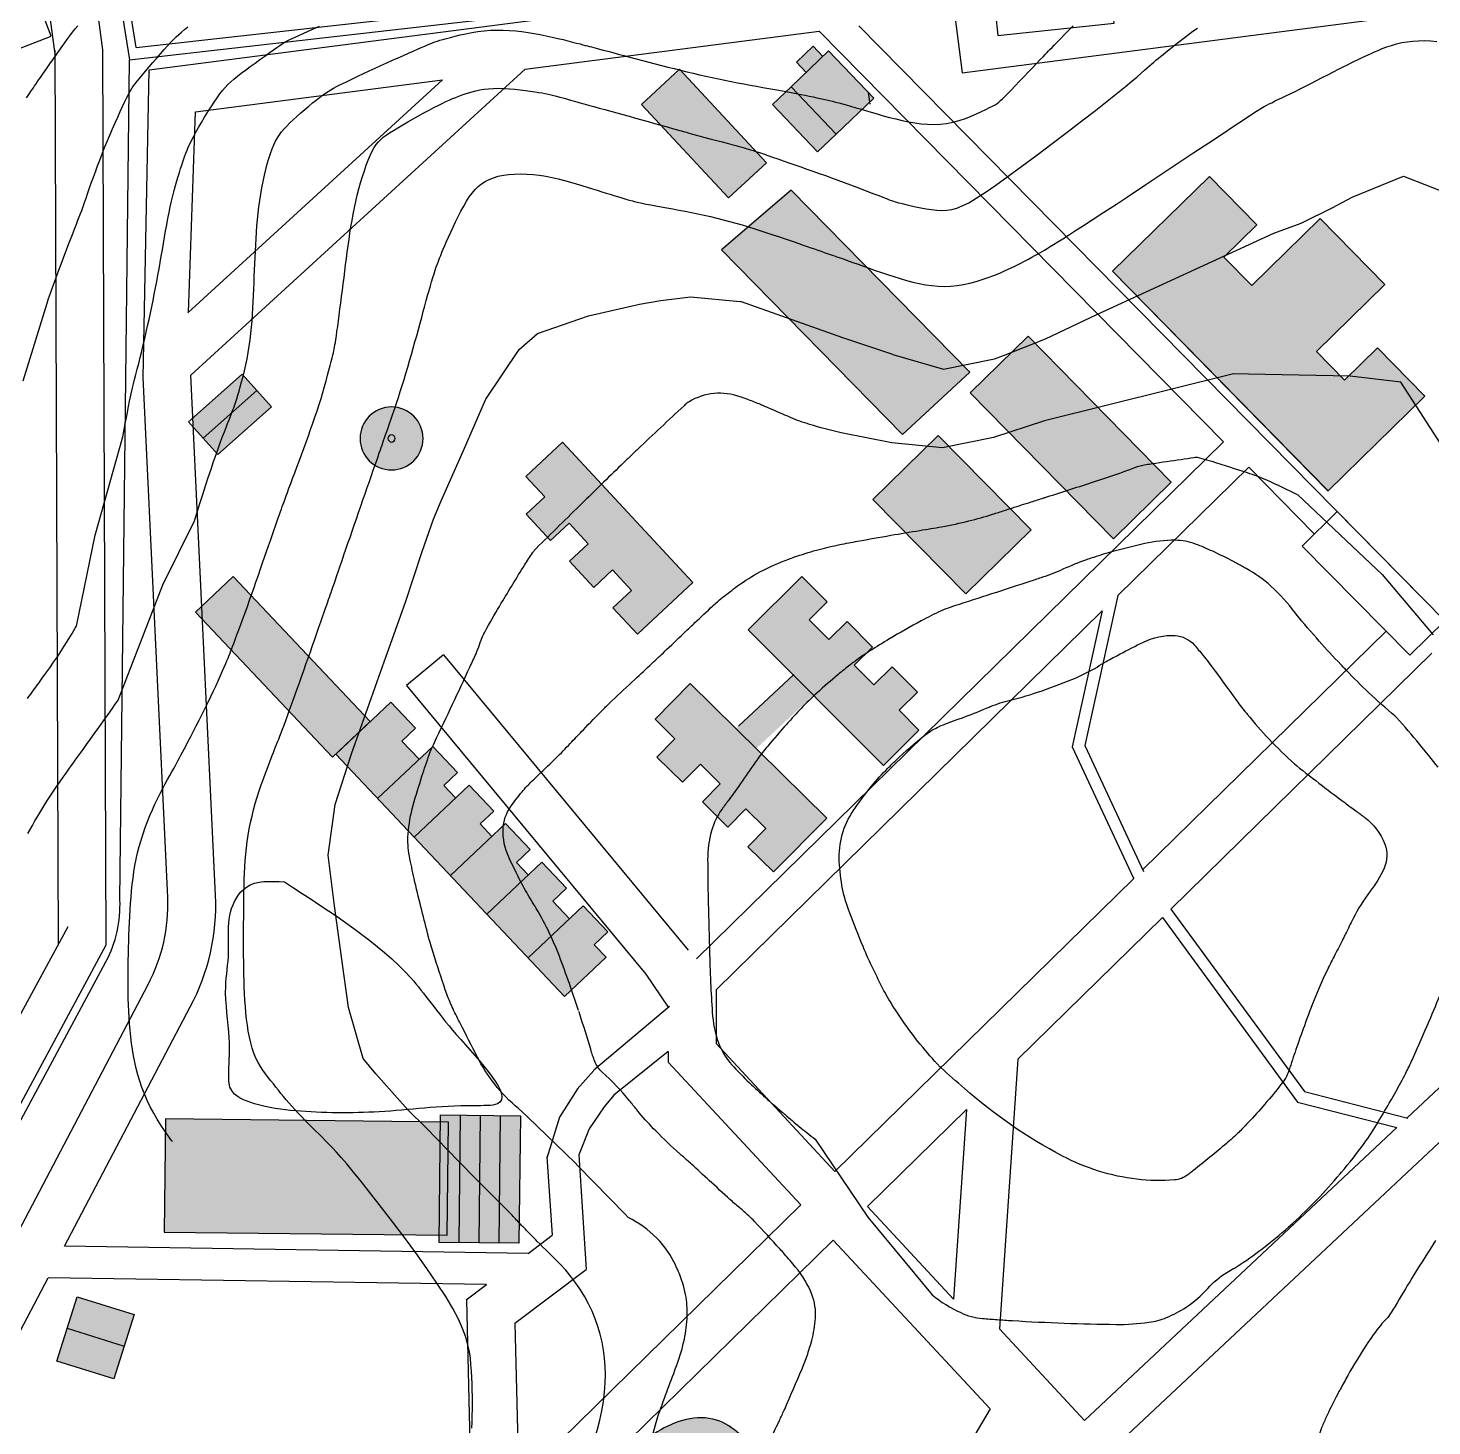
# Model space of a CAD drawing. Header units: millimetres. Extents: x 2899851 to 5794060, y -1331222 to -659598.
# Drawn here: x 3291428 to 3467417, y -1004469 to -829151 of the extents above; entities that cross this region are included whole.
import ezdxf

# ---------------------------------------------------------------- set-up
doc = ezdxf.new("R2010")
doc.units = ezdxf.units.MM
for name, color, linetype, lineweight in [('b_COLUMN', 7, 'Continuous', 25), ('b_elev_near', 42, 'Continuous', 25), ('b_road_path', 252, 'Continuous', 15), ('i_hatch space', 53, 'Continuous', 9)]:
    doc.layers.add(name, color=color, linetype=linetype, lineweight=lineweight)
doc.layers.add('PDF_contours', color=7, linetype='Continuous')
doc.layers.add('ref', color=10, linetype='Continuous')

msp = doc.modelspace()

# ---------------------------------------------------------------- hatches: boundary and pattern name
at = {"layer": 'i_hatch space', "extrusion": (0, 0, -1)}
h = msp.add_hatch(color=252, dxfattribs=at)
h.dxf.hatch_style = 1
h.paths.add_polyline_path([(-3387084, -836506), (-3391789, -832021), (-3397447, -837956), (-3392742, -842441), (-3387084, -836506)])
h = msp.add_hatch(color=252, dxfattribs=at)
h.dxf.hatch_style = 1
h.paths.add_polyline_path([(-3388964, -834714), (-3391078, -832699), (-3389854, -831415), (-3387740, -833430), (-3388964, -834714)])
h = msp.add_hatch(color=252, dxfattribs=at)
h.dxf.hatch_style = 1
h.paths.add_polyline_path([(-3368345, -838731), (-3373109, -834309), (-3383995, -846034), (-3379232, -850457)])
h = msp.add_hatch(color=252, dxfattribs=at)
h.dxf.hatch_style = 1
h.paths.add_polyline_path([(-3384732, -838748), (-3387084, -836506), (-3392742, -842441), (-3390390, -844684)])
h = msp.add_hatch(color=252, dxfattribs=at)
h.dxf.hatch_style = 1
h.paths.add_polyline_path([(-3454402, -887211), (-3427380, -859654), (-3439518, -847752), (-3445469, -853821), (-3441328, -857881), (-3444828, -861451), (-3453397, -853050), (-3461515, -861329), (-3452947, -869731), (-3456447, -873301), (-3460589, -869240), (-3466540, -875309)])
h = msp.add_hatch(color=252, dxfattribs=at)
h.dxf.hatch_style = 1
h.paths.add_polyline_path([(-3378347, -856973), (-3387092, -849466), (-3409497, -872314), (-3401052, -880128)])
h = msp.add_hatch(color=252, dxfattribs=at)
h.dxf.hatch_style = 1
h.paths.add_polyline_path([(-3409550, -874887), (-3416792, -867786), (-3434739, -886089), (-3427498, -893190)])
at = {"layer": 'i_hatch space'}
h = msp.add_hatch(color=252, dxfattribs=at)
h.dxf.hatch_style = 1
h.paths.add_polyline_path([(3313389, -880599), (3312150, -879212), (3312096, -878066), (3318267, -872551), (3320100, -874601)])
at = {"layer": 'i_hatch space', "extrusion": (0, 0, -1)}
h = msp.add_hatch(color=252, dxfattribs=at)
h.dxf.hatch_style = 1
h.paths.add_polyline_path([(-3315222, -882649), (-3313389, -880599), (-3320100, -874601), (-3321932, -876651)])
h = msp.add_hatch(color=252, dxfattribs=at)
h.dxf.hatch_style = 1
h.paths.add_polyline_path([(-3315222, -882649), (-3313389, -880599), (-3320100, -874601), (-3321932, -876651)])
h = msp.add_hatch(color=252, dxfattribs=at)
h.dxf.hatch_style = 1
h.paths.add_polyline_path([(-3340947, -880621, 1), (-3333047, -880621, 1)])
h = msp.add_hatch(color=252, dxfattribs=at)
h.dxf.hatch_style = 1
h.paths.add_polyline_path([(-3353852, -890135), (-3356197, -887958), (-3353816, -885393), (-3358433, -881107), (-3374774, -898708), (-3367812, -905172), (-3364750, -901874), (-3367095, -899697), (-3364702, -897119), (-3362357, -899296), (-3359295, -895998), (-3361640, -893821), (-3359259, -891256), (-3356914, -893433)])
h = msp.add_hatch(color=252, dxfattribs=at)
h.dxf.hatch_style = 1
h.paths.add_polyline_path([(-3397340, -888262), (-3405528, -880232), (-3417165, -892100), (-3408977, -900129)])
h = msp.add_hatch(color=252, dxfattribs=at)
h.dxf.hatch_style = 1
h.paths.add_polyline_path([(-3312429, -902410), (-3317155, -897947), (-3334318, -916125), (-3329592, -920587)])
h = msp.add_hatch(color=252, dxfattribs=at)
h.dxf.hatch_style = 1
h.paths.add_polyline_path([(-3381703, -904618), (-3388436, -897916), (-3391611, -901106), (-3389343, -903363), (-3391824, -905856), (-3394092, -903599), (-3397267, -906788), (-3394999, -909046), (-3397468, -911527), (-3399736, -909269), (-3402910, -912459), (-3400642, -914716), (-3403111, -917197), (-3398646, -921641)])
h = msp.add_hatch(color=252, dxfattribs=at)
h.dxf.hatch_style = 1
h.paths.add_polyline_path([(-3374450, -911360), (-3391543, -928233), (-3384869, -934993), (-3381667, -931832), (-3383915, -929555), (-3381411, -927083), (-3379163, -929361), (-3375961, -926199), (-3378209, -923922), (-3375718, -921463), (-3373470, -923741), (-3370267, -920579), (-3372515, -918302), (-3370025, -915843)])
h = msp.add_hatch(color=252, dxfattribs=at)
h.dxf.hatch_style = 1
h.paths.add_polyline_path([(-3380175, -917011), (-3382712, -919515), (-3389867, -912855), (-3387440, -910241), (-3380478, -916704)])
h = msp.add_hatch(color=252, dxfattribs=at)
h.dxf.hatch_style = 1
h.paths.add_polyline_path([(-3329992, -920210), (-3335244, -925772), (-3340443, -920864), (-3338280, -918573), (-3339989, -916960), (-3336899, -913688), (-3334318, -916125)])
h = msp.add_hatch(color=252, dxfattribs=at)
h.dxf.hatch_style = 1
h.paths.add_polyline_path([(-3335244, -925772), (-3339809, -930608), (-3345008, -925699), (-3343532, -924136), (-3345241, -922522), (-3342151, -919250), (-3335244, -925772)])
h = msp.add_hatch(color=252, dxfattribs=at)
h.dxf.hatch_style = 1
h.paths.add_polyline_path([(-3339809, -930608), (-3344374, -935443), (-3349573, -930534), (-3348097, -928971), (-3349806, -927358), (-3346717, -924086), (-3339809, -930608)])
h = msp.add_hatch(color=252, dxfattribs=at)
h.dxf.hatch_style = 1
h.paths.add_polyline_path([(-3344374, -935443), (-3351282, -928921), (-3354371, -932193), (-3352663, -933806), (-3354139, -935370), (-3348940, -940278), (-3344374, -935443)])
h = msp.add_hatch(color=252, dxfattribs=at)
h.dxf.hatch_style = 1
h.paths.add_polyline_path([(-3348940, -940278), (-3355847, -933756), (-3358937, -937028), (-3357228, -938642), (-3359322, -940859), (-3354123, -945768), (-3348940, -940278)])
h = msp.add_hatch(color=252, dxfattribs=at)
h.dxf.hatch_style = 1
h.paths.add_polyline_path([(-3358688, -950603), (-3354123, -945768), (-3361031, -939246), (-3364120, -942518), (-3362411, -944131), (-3363887, -945695)])
at = {"layer": 'i_hatch space'}
h = msp.add_hatch(color=252, dxfattribs=at)
h.dxf.hatch_style = 1
h.paths.add_polyline_path([(3308643, -965959), (3343141, -966348), (3342981, -980547), (3308483, -980158)])
h = msp.add_hatch(color=252, dxfattribs=at)
h.dxf.hatch_style = 1
h.paths.add_polyline_path([(3344141, -966360), (3343141, -966348), (3343151, -965448), (3345651, -965477), (3345470, -981475), (3342971, -981447), (3342981, -980547), (3343981, -980559)])
h.paths.add_polyline_path([(3343141, -966348), (3344141, -966360), (3343981, -980559), (3342981, -980547)], flags=17)
h.paths.add_polyline_path([(3345651, -965477), (3348151, -965505), (3347970, -981504), (3345470, -981475)])
h.paths.add_polyline_path([(3348151, -965505), (3350651, -965533), (3350470, -981532), (3347970, -981504)])
h.paths.add_polyline_path([(3350651, -965533), (3353151, -965561), (3352970, -981560), (3350470, -981532)])
h = msp.add_hatch(color=252, dxfattribs=at)
h.dxf.hatch_style = 1
h.paths.add_polyline_path([(3297564, -988260), (3296338, -992200), (3303475, -994447), (3304709, -990483)])
h.paths.add_polyline_path([(3302197, -998554), (3303475, -994447), (3296338, -992200), (3295053, -996331)])
at = {"layer": 'i_hatch space', "extrusion": (0, 0, -1)}
h = msp.add_hatch(color=132, dxfattribs=at)
h.dxf.hatch_style = 1
edge = h.paths.add_edge_path()
edge.add_spline(control_points=[(-3362364, -1025800), (-3362102, -1022449), (-3361570, -1014535), (-3368017, -1005347), (-3377457, -1002200), (-3384525, -1008822), (-3377982, -1016541), (-3372364, -1022050), (-3370749, -1028065), (-3367182, -1033083), (-3362649, -1029205), (-3362425, -1026578), (-3362364, -1025800)], knot_values=[0, 0, 0, 0, 10084.3442564, 23067.6906954, 30646.2802139, 36961.9606403, 45662.1792144, 55039.358396, 61216.7110596, 64781.379716, 70548.249912, 72889.5198769, 72889.5198769, 72889.5198769, 72889.5198769], degree=3, periodic=0)

# ---------------------------------------------------------------- linework, layer by layer
at = {"layer": 'b_COLUMN', "color": 5, "lineweight": 30}
msp.add_line((3304196, -833147), (3293418, -765210), dxfattribs=at)
at = {"layer": 'b_COLUMN', "color": 2, "lineweight": 30, "true_color": 0xf1eb1f}
msp.add_line((3304961, -831589), (3294570, -766091), dxfattribs=at)
at = {"layer": 'b_COLUMN', "color": 5, "lineweight": 30, "extrusion": (0, 0, -1)}
msp.add_lwpolyline([(-3194767, -1144420), (-3301186, -946244, -0.1352526), (-3302938, -938470), (-3304124, -833155), (-3406802, -821377), (-3408539, -834765), (-3549096, -816526), (-3568312, -943959), (-3707479, -928134), (-3700907, -1056330), (-3467321, -1072490), (-3334100, -1190678), (-3196365, -1201619)], format="xyb", dxfattribs=at)
at = {"layer": 'b_COLUMN', "color": 251, "lineweight": 30, "true_color": 0x636466, "extrusion": (0, 0, -1)}
for points in [[(-3305848, -872970), (-3306608, -834379), (-3406802, -821377)], [(-3353724, -834315), (-3390603, -829529)], [(-3311532, -864833), (-3312424, -839674), (-3343377, -835658)], [(-3396756, -837215), (-3396946, -838675)], [(-3228773, -1110036), (-3293929, -985892)]]:
    msp.add_lwpolyline(points, dxfattribs=at)
for points in [[(-3296012, -981924), (-3311764, -951911, -0.1354014), (-3314925, -937903), (-3311842, -872687)], [(-3223460, -1107248), (-3306463, -949101, -0.1356661), (-3308931, -938187), (-3305848, -872970)]]:
    msp.add_lwpolyline(points, format="xyb", dxfattribs=at)
at = {"layer": 'b_elev_near', "color": 7, "extrusion": (0, 0, -1)}
for p, q in [((3320100, -874601), (3313389, -880599)), ((3312429, -902410), (3317155, -897947)), ((3380478, -916704), (3387440, -910241)), ((3334318, -916125), (3329592, -920587))]:
    msp.add_line(p, q, dxfattribs=at)
at = {"layer": 'b_elev_near', "color": 7}
for p, q in [((3345470, -981475), (3345651, -965477)), ((3347970, -981504), (3348151, -965505)), ((3350470, -981532), (3350651, -965533))]:
    msp.add_line(p, q, dxfattribs=at)
at = {"layer": 'b_elev_near', "color": 7, "extrusion": (0, 0, -1)}
for points in [[(-3387084, -836506), (-3391789, -832021), (-3397447, -837956), (-3392742, -842441)], [(-3368345, -838731), (-3373109, -834309), (-3383995, -846034), (-3379232, -850457)], [(-3384732, -838748), (-3387084, -836506), (-3392742, -842441), (-3390390, -844684)], [(-3401052, -880128), (-3409497, -872314), (-3387092, -849466), (-3378347, -856973)], [(-3409550, -874887), (-3427498, -893190), (-3434739, -886089), (-3416792, -867786)], [(-3311557, -878548), (-3318267, -872551), (-3321932, -876651), (-3315222, -882649)], [(-3405528, -880232), (-3417165, -892100), (-3408977, -900129), (-3397340, -888262)]]:
    msp.add_lwpolyline(points, close=True, dxfattribs=at)
for points in [[(-3391078, -832699), (-3389854, -831415), (-3387740, -833430), (-3388964, -834714)], [(-3454405, -887215), (-3427380, -859654), (-3439518, -847752), (-3445469, -853821), (-3441328, -857881), (-3444828, -861451), (-3453397, -853050), (-3461515, -861329), (-3452947, -869731), (-3456447, -873301), (-3460589, -869240), (-3466540, -875309), (-3454402, -887211), (-3427376, -859651)], [(-3359259, -891256), (-3356914, -893433), (-3353852, -890135), (-3356197, -887958), (-3353816, -885393), (-3358433, -881107), (-3374774, -898708), (-3367812, -905172), (-3364750, -901874), (-3367095, -899697), (-3364702, -897119), (-3362357, -899296), (-3359295, -895998), (-3361640, -893821), (-3359259, -891256)], [(-3334318, -916125), (-3317155, -897947)], [(-3397468, -911527), (-3399736, -909269), (-3402910, -912459), (-3400642, -914716), (-3403111, -917197), (-3398646, -921641), (-3381703, -904618), (-3388436, -897916), (-3391611, -901106), (-3389343, -903363), (-3391824, -905856), (-3394092, -903599), (-3397267, -906788), (-3394999, -909046), (-3397468, -911527)], [(-3329592, -920587), (-3312429, -902410)], [(-3375718, -921463), (-3373470, -923741), (-3370267, -920579), (-3372515, -918302), (-3370025, -915843), (-3374450, -911360), (-3391543, -928233), (-3384869, -934993), (-3381667, -931832), (-3383915, -929555), (-3381411, -927083), (-3379163, -929361), (-3375961, -926199), (-3378209, -923922), (-3375718, -921463)], [(-3329992, -920210), (-3336899, -913688), (-3339989, -916960), (-3338280, -918573), (-3340443, -920864)], [(-3354123, -945768), (-3361031, -939246), (-3364120, -942518), (-3362411, -944131), (-3363887, -945695), (-3358688, -950603), (-3329992, -920210)], [(-3335244, -925772), (-3342151, -919250), (-3345241, -922522), (-3343532, -924136), (-3345008, -925699)], [(-3339809, -930608), (-3346717, -924086), (-3349806, -927358), (-3348097, -928971), (-3349573, -930534)], [(-3344374, -935443), (-3351282, -928921), (-3354371, -932193), (-3352663, -933806), (-3354139, -935370)], [(-3348940, -940278), (-3355847, -933756), (-3358937, -937028), (-3357228, -938642), (-3359322, -940859)]]:
    msp.add_lwpolyline(points, dxfattribs=at)
at = {"layer": 'b_elev_near', "color": 7}
for points in [[(3308643, -965959), (3308483, -980158), (3343981, -980559), (3344141, -966360)], [(3352970, -981560), (3342971, -981447), (3343151, -965448), (3353151, -965561)]]:
    msp.add_lwpolyline(points, close=True, dxfattribs=at)
at = {"layer": 'b_elev_near', "color": 7, "extrusion": (0, 0, -1)}
for radius in [3950, 450]:
    msp.add_circle((-3336997, -880621), radius, dxfattribs=at)
at = {"layer": 'b_elev_near', "color": 7, "start_tangent": (-0.0781675, 0.9969402), "end_tangent": (-0.0781675, 0.9969402)}
msp.add_spline([(3362364, -1025800), (3362666, -1015720), (3370308, -1005224), (3377742, -1003748), (3382236, -1008185), (3378317, -1015953), (3372454, -1023272), (3369958, -1028922), (3367473, -1031478), (3362798, -1028100), (3362364, -1025800)], degree=3, dxfattribs=at)
at = {"layer": 'b_road_path', "color": 7, "extrusion": (0, 0, -1)}
for points in [[(-3517326, -916089), (-3464300, -965840)], [(-3521393, -919130), (-3427272, -1007436)], [(-3463004, -967056), (-3423869, -1003772)]]:
    msp.add_lwpolyline(points, dxfattribs=at)
at = {"layer": 'PDF_contours', "color": 9, "lineweight": 25, "true_color": 0xd09cc7}
msp.add_lwpolyline([(3291230, -837896), (3291436, -837588), (3291600, -837344), (3291733, -837147), (3291850, -836975), (3291964, -836809), (3292088, -836628), (3292238, -836411), (3292427, -836138), (3292669, -835789), (3292973, -835349), (3293331, -834831), (3293731, -834253), (3294160, -833636), (3294605, -832999), (3295055, -832359), (3295496, -831737), (3295916, -831152), (3296305, -830618), (3296667, -830130), (3297008, -829681), (3297333, -829262), (3297649, -828863)], dxfattribs=at)
at = {"layer": 'PDF_contours', "color": 169, "lineweight": 25, "true_color": 0x21336e}
msp.add_lwpolyline([(3291338, -913256), (3291531, -912996), (3291758, -912688), (3292035, -912310), (3292374, -911847), (3292767, -911306), (3293202, -910705), (3293665, -910058), (3294145, -909381), (3294627, -908690), (3295100, -907999), (3295550, -907325), (3295966, -906683), (3296342, -906086), (3296673, -905546), (3296955, -905076), (3297182, -904688), (3297351, -904396), (3297455, -904211), (3297491, -904147), (3299834, -892759), (3303322, -880435), (3303619, -878807), (3303849, -877558), (3304023, -876621), (3304156, -875928), (3304259, -875413), (3304348, -875007), (3304434, -874643), (3304531, -874254), (3304649, -873786), (3304787, -873237), (3304943, -872619), (3305113, -871943), (3305293, -871220), (3305479, -870463), (3305670, -869683), (3305861, -868891), (3306049, -868097), (3306234, -867304), (3306415, -866510), (3306592, -865716), (3306764, -864922), (3306933, -864128), (3307096, -863334), (3307255, -862539), (3307409, -861745), (3307558, -860951), (3307703, -860157), (3307845, -859362), (3307985, -858568), (3308124, -857773), (3308261, -856979), (3308399, -856185), (3308537, -855391), (3308676, -854601), (3308818, -853819), (3308961, -853050), (3309107, -852297), (3309257, -851564), (3309411, -850855), (3309569, -850174), (3309731, -849525), (3309897, -848909), (3310064, -848326), (3310229, -847776), (3310391, -847260), (3310547, -846777), (3310696, -846329), (3310835, -845915), (3310964, -845534), (3311088, -845175), (3311216, -844825), (3311355, -844473), (3311511, -844104), (3311693, -843707), (3311909, -843268), (3312165, -842776), (3312466, -842222), (3312806, -841618), (3313175, -840981), (3313564, -840328), (3313964, -839676), (3314365, -839041), (3314758, -838442), (3315133, -837893), (3315484, -837408), (3315820, -836978), (3316151, -836590), (3316490, -836231), (3316847, -835888), (3317234, -835547), (3317662, -835196), (3318143, -834820), (3318683, -834412), (3319268, -833980), (3319877, -833536), (3320493, -833093), (3321095, -832664), (3321663, -832262), (3322179, -831900), (3322624, -831589), (3322983, -831339), (3323275, -831141), (3323522, -830980), (3323748, -830844), (3323976, -830719), (3324230, -830591), (3324532, -830448), (3324907, -830275), (3325371, -830063), (3325919, -829814), (3326538, -829533), (3327218, -829228), (3327945, -828904)], dxfattribs=at)
at = {"layer": 'PDF_contours', "lineweight": 25}
for points in [[(3312275, -890957), (3312613, -889870), (3312962, -888768), (3313316, -887665), (3313670, -886575), (3314021, -885512), (3314364, -884491), (3314693, -883523), (3315005, -882625), (3315295, -881805), (3315564, -881062), (3315812, -880389), (3316041, -879780), (3316252, -879229), (3316446, -878730), (3316624, -878276), (3316787, -877862), (3316937, -877481), (3317076, -877121), (3317208, -876769), (3317336, -876413), (3317464, -876040), (3317595, -875639), (3317731, -875196), (3317878, -874699), (3318036, -874139), (3318203, -873522), (3318375, -872854), (3318547, -872144), (3318715, -871402), (3318876, -870634), (3319025, -869849), (3319158, -869056), (3319271, -868262), (3319367, -867467), (3319447, -866671), (3319514, -865876), (3319569, -865081), (3319615, -864285), (3319655, -863489), (3319690, -862694), (3319722, -861898), (3319753, -861102), (3319784, -860307), (3319815, -859511), (3319847, -858715), (3319881, -857919), (3319918, -857124), (3319960, -856328), (3320007, -855533), (3320059, -854737), (3320120, -853942), (3320190, -853146), (3320271, -852351), (3320365, -851556), (3320472, -850761), (3320594, -849967), (3320732, -849174), (3320886, -848389), (3321053, -847620), (3321231, -846875), (3321419, -846163), (3321615, -845490), (3321817, -844865), (3322024, -844296), (3322236, -843788), (3322455, -843331), (3322688, -842917), (3322940, -842531), (3323217, -842164), (3323524, -841803), (3323866, -841438), (3324249, -841057), (3324675, -840652), (3325137, -840229), (3325621, -839797), (3326116, -839367), (3326611, -838946), (3327094, -838547), (3327553, -838176), (3327977, -837845), (3328358, -837559), (3328707, -837311), (3329038, -837092), (3329368, -836890), (3329712, -836696), (3330083, -836499), (3330498, -836290), (3330971, -836057), (3331513, -835794), (3332117, -835503), (3332771, -835191), (3333465, -834862), (3334186, -834523), (3334923, -834179), (3335664, -833836), (3336399, -833500), (3337116, -833176), (3337809, -832867), (3338472, -832573), (3339100, -832298), (3339687, -832043), (3340228, -831810), (3340717, -831601), (3341148, -831418), (3341519, -831260), (3341846, -831125), (3342145, -831006), (3342436, -830898), (3342735, -830794), (3343062, -830689), (3343434, -830578), (3343870, -830455), (3344382, -830316), (3344965, -830166), (3345609, -830012), (3346304, -829861), (3347040, -829721), (3347806, -829598), (3348591, -829500), (3349387, -829433), (3350183, -829402), (3350978, -829407), (3351770, -829443), (3352558, -829508), (3353341, -829596), (3354117, -829706), (3354885, -829833), (3355644, -829974), (3356393, -830125), (3357122, -830282), (3357824, -830443), (3358489, -830601), (3359111, -830755), (3359678, -830899), (3360184, -831030), (3360619, -831145), (3360980, -831240), (3361282, -831320), (3361548, -831390), (3361797, -831456), (3362051, -831523), (3362332, -831597), (3362659, -831684), (3363055, -831788), (3363534, -831915), (3364092, -832063), (3364717, -832228), (3365397, -832407), (3366122, -832599), (3366880, -832799), (3367661, -833005), (3368453, -833213), (3369247, -833422), (3370041, -833630), (3370834, -833837), (3371628, -834041), (3372422, -834242), (3373216, -834440), (3374010, -834634), (3374804, -834823), (3375598, -835007), (3376392, -835186), (3377186, -835360), (3377981, -835529), (3378775, -835693), (3379569, -835853), (3380364, -836010), (3381158, -836162), (3381952, -836311), (3382741, -836457), (3383520, -836598), (3384284, -836736), (3385029, -836870), (3385749, -837000), (3386440, -837126), (3387097, -837247), (3387716, -837364), (3388297, -837477), (3388844, -837586), (3389359, -837691), (3389844, -837791), (3390300, -837888), (3390731, -837982), (3391139, -838072), (3391528, -838159), (3391905, -838246), (3392282, -838336), (3392668, -838432), (3393074, -838537), (3393509, -838654), (3393984, -838787), (3394509, -838939), (3395091, -839111), (3395725, -839300), (3396405, -839502), (3397122, -839712), (3397869, -839927), (3398639, -840141), (3399424, -840351), (3400217, -840551), (3401011, -840738), (3401805, -840904), (3402600, -841044), (3403395, -841150), (3404190, -841215), (3404987, -841234), (3405783, -841198), (3406581, -841102), (3407377, -840942), (3408163, -840729), (3408925, -840477), (3409651, -840200), (3410331, -839912), (3410951, -839627), (3411499, -839360), (3411965, -839125), (3412340, -838930), (3412644, -838763), (3412898, -838607), (3413125, -838444), (3413350, -838256), (3413595, -838027), (3413883, -837739), (3414237, -837373), (3414673, -836921), (3415176, -836398), (3415722, -835828), (3416290, -835235), (3416857, -834643), (3417400, -834076), (3417896, -833557), (3418322, -833111), (3418665, -832753), (3418938, -832468), (3419165, -832231), (3419369, -832019), (3419573, -831808), (3419799, -831574), (3420070, -831294), (3420410, -830944), (3420834, -830507), (3421327, -830000), (3421867, -829444), (3422431, -828862)], [(3309524, -968809), (3309423, -968686), (3309205, -968394), (3308894, -967957), (3308512, -967398), (3308083, -966743), (3307630, -966015), (3307176, -965240), (3306745, -964441), (3306355, -963639), (3306008, -962838), (3305700, -962038), (3305428, -961238), (3305190, -960438), (3304982, -959640), (3304801, -958841), (3304645, -958043), (3304509, -957245), (3304393, -956448), (3304295, -955650), (3304213, -954853), (3304146, -954056), (3304091, -953259), (3304049, -952463), (3304016, -951666), (3303991, -950870), (3303974, -950073), (3303964, -949277), (3303961, -948481), (3303963, -947685), (3303971, -946889), (3303982, -946093), (3303998, -945297), (3304017, -944501), (3304040, -943705), (3304066, -942909), (3304098, -942114), (3304134, -941318), (3304175, -940522), (3304222, -939727), (3304276, -938931), (3304337, -938136), (3304407, -937341), (3304488, -936546), (3304584, -935751), (3304697, -934956), (3304830, -934161), (3304984, -933367), (3305163, -932573), (3305369, -931780), (3305598, -930991), (3305850, -930207), (3306120, -929434), (3306406, -928672), (3306706, -927927), (3307017, -927200), (3307335, -926495), (3307659, -925814), (3307983, -925161), (3308303, -924540), (3308615, -923952), (3308914, -923402), (3309197, -922892), (3309457, -922426), (3309692, -922006), (3309898, -921633), (3310082, -921294), (3310254, -920974), (3310421, -920658), (3310593, -920328), (3310779, -919972), (3310986, -919571), (3311226, -919112), (3311502, -918583), (3311812, -917991), (3312148, -917346), (3312504, -916659), (3312872, -915942), (3313247, -915205), (3313620, -914459), (3313986, -913716), (3314338, -912984), (3314674, -912273), (3314990, -911590), (3315285, -910943), (3315557, -910338), (3315803, -909784), (3316020, -909287), (3316208, -908856), (3316364, -908493), (3316496, -908183), (3316611, -907907), (3316718, -907643), (3316825, -907373), (3316938, -907077), (3317068, -906734), (3317221, -906325), (3317403, -905836), (3317613, -905271), (3317846, -904641), (3318097, -903958), (3318363, -903232), (3318639, -902473), (3318920, -901693), (3319203, -900902), (3319483, -900110), (3319761, -899320), (3320034, -898536), (3320303, -897759), (3320567, -896993), (3320827, -896240), (3321081, -895503), (3321329, -894784), (3321571, -894086), (3321804, -893414), (3322028, -892772), (3322241, -892165), (3322440, -891596), (3322624, -891071), (3322792, -890594), (3322941, -890170), (3323072, -889800), (3323188, -889469), (3323297, -889162), (3323404, -888862), (3323516, -888551), (3323639, -888212), (3323780, -887830), (3323944, -887386), (3324136, -886868), (3324354, -886283), (3324594, -885638), (3324852, -884945), (3325124, -884213), (3325406, -883451), (3325695, -882670), (3325986, -881879), (3326276, -881087), (3326564, -880295), (3326847, -879505), (3327124, -878717), (3327395, -877933), (3327657, -877152), (3327910, -876376), (3328152, -875605), (3328381, -874842), (3328597, -874096), (3328798, -873375), (3328984, -872691), (3329152, -872054), (3329303, -871472), (3329433, -870958), (3329544, -870519), (3329633, -870162), (3329706, -869868), (3329765, -869617), (3329814, -869384), (3329860, -869149), (3329904, -868887), (3329952, -868578), (3330009, -868198), (3330076, -867730), (3330153, -867181), (3330240, -866563), (3330333, -865886), (3330430, -865163), (3330531, -864405), (3330634, -863624), (3330736, -862831), (3330836, -862036), (3330935, -861241), (3331034, -860446), (3331132, -859651), (3331232, -858856), (3331334, -858062), (3331439, -857267), (3331548, -856472), (3331661, -855677), (3331780, -854883), (3331907, -854088), (3332043, -853294), (3332189, -852499), (3332347, -851705), (3332518, -850911), (3332704, -850117), (3332906, -849325), (3333121, -848543), (3333348, -847780), (3333584, -847047), (3333827, -846352), (3334074, -845706), (3334323, -845117), (3334571, -844597), (3334818, -844149), (3335071, -843765), (3335340, -843430), (3335634, -843130), (3335961, -842851), (3336332, -842579), (3336755, -842299), (3337240, -841998), (3337791, -841666), (3338398, -841307), (3339043, -840931), (3339711, -840548), (3340387, -840166), (3341053, -839796), (3341695, -839446), (3342296, -839126), (3342845, -838842), (3343345, -838593), (3343806, -838373), (3344237, -838177), (3344646, -838001), (3345041, -837840), (3345432, -837689), (3345827, -837544), (3346234, -837400), (3346658, -837260), (3347102, -837128), (3347570, -837007), (3348066, -836902), (3348594, -836815), (3349157, -836752), (3349759, -836715), (3350401, -836707), (3351073, -836725), (3351760, -836764), (3352448, -836821), (3353124, -836891), (3353774, -836969), (3354384, -837052), (3354939, -837134), (3355432, -837213), (3355870, -837290), (3356266, -837366), (3356633, -837444), (3356984, -837525), (3357333, -837611), (3357691, -837704), (3358072, -837806), (3358486, -837919), (3358937, -838042), (3359421, -838176), (3359940, -838319), (3360493, -838473), (3361079, -838636), (3361698, -838808), (3362349, -838989), (3363031, -839179), (3363741, -839376), (3364475, -839580), (3365228, -839789), (3365997, -840003), (3366778, -840221), (3367567, -840442), (3368360, -840664), (3369154, -840887), (3369948, -841111), (3370741, -841334), (3371535, -841557), (3372328, -841780), (3373122, -842001), (3373916, -842220), (3374709, -842438), (3375501, -842653), (3376282, -842863), (3377042, -843066), (3377770, -843259), (3378454, -843439), (3379085, -843605), (3379651, -843754), (3380141, -843883), (3380551, -843992), (3380895, -844084), (3381192, -844166), (3381462, -844244), (3381726, -844323), (3382004, -844411), (3382314, -844512), (3382678, -844632), (3383109, -844777), (3383606, -844945), (3384161, -845134), (3384767, -845341), (3385415, -845564), (3386099, -845800), (3386811, -846047), (3387544, -846302), (3388291, -846563), (3389049, -846831), (3389817, -847103), (3390593, -847380), (3391376, -847661), (3392163, -847947), (3392954, -848236), (3393747, -848529), (3394537, -848823), (3395316, -849116), (3396069, -849401), (3396786, -849674), (3397454, -849929), (3398060, -850161), (3398592, -850366), (3399039, -850538), (3399393, -850674), (3399673, -850779), (3399904, -850862), (3400110, -850931), (3400316, -850992), (3400546, -851055), (3400824, -851126), (3401177, -851214), (3401620, -851324), (3402143, -851449), (3402729, -851580), (3403362, -851709), (3404022, -851827), (3404694, -851924), (3405359, -851992), (3406000, -852022), (3406609, -852003), (3407212, -851916), (3407847, -851742), (3408547, -851460), (3409350, -851050), (3410292, -850492), (3411407, -849765), (3412732, -848849), (3414287, -847737), (3416024, -846465), (3417880, -845084), (3419791, -843645), (3421694, -842197), (3423526, -840790), (3425223, -839475), (3426721, -838301), (3427974, -837306), (3428995, -836482), (3429817, -835805), (3430470, -835255), (3430985, -834809), (3431394, -834446), (3431728, -834145), (3432018, -833883), (3432291, -833641), (3432558, -833411), (3432826, -833185), (3433103, -832956), (3433395, -832719), (3433709, -832466), (3434054, -832190), (3434435, -831886), (3434858, -831548), (3435321, -831180), (3435817, -830791), (3436343, -830386), (3436892, -829973), (3437461, -829558), (3438044, -829147)], [(3347053, -1004746), (3347088, -1003950), (3347112, -1003154), (3347128, -1002358), (3347135, -1001562), (3347133, -1000766), (3347120, -999970), (3347097, -999173), (3347061, -998377), (3347014, -997580), (3346952, -996783), (3346873, -995982), (3346753, -995155), (3346569, -994278), (3346294, -993324), (3345903, -992270), (3345371, -991089), (3344673, -989756), (3343782, -988246), (3342686, -986548), (3341424, -984706), (3340047, -982777), (3338606, -980820), (3337152, -978893), (3335737, -977054), (3334411, -975361), (3333226, -973872), (3332221, -972629), (3331381, -971613), (3330680, -970789), (3330091, -970120), (3329588, -969572), (3329144, -969110), (3328734, -968698), (3328329, -968301), (3327909, -967891), (3327474, -967464), (3327030, -967026), (3326583, -966579), (3326138, -966130), (3325701, -965681), (3325278, -965237), (3324873, -964802), (3324492, -964379), (3324132, -963967), (3323788, -963563), (3323457, -963165), (3323135, -962771), (3322817, -962377), (3322499, -961982), (3322178, -961583), (3321850, -961177), (3321519, -960759), (3321191, -960325), (3320868, -959869), (3320558, -959387), (3320264, -958874), (3319991, -958325), (3319745, -957734), (3319528, -957099), (3319340, -956424), (3319177, -955714), (3319039, -954975), (3318922, -954214), (3318824, -953435), (3318742, -952644), (3318674, -951848), (3318618, -951051), (3318573, -950255), (3318537, -949458), (3318509, -948662), (3318488, -947865), (3318473, -947069), (3318462, -946273), (3318455, -945476), (3318451, -944680), (3318449, -943884), (3318449, -943088), (3318451, -942292), (3318454, -941496), (3318458, -940700), (3318463, -939904), (3318468, -939108), (3318475, -938312), (3318484, -937515), (3318497, -936720), (3318517, -935924), (3318547, -935128), (3318587, -934332), (3318640, -933537), (3318709, -932741), (3318795, -931946), (3318899, -931152), (3319021, -930357), (3319162, -929563), (3319321, -928768), (3319500, -927974), (3319697, -927181), (3319915, -926387), (3320152, -925596), (3320402, -924814), (3320661, -924051), (3320921, -923316), (3321177, -922619), (3321423, -921968), (3321652, -921374), (3321859, -920846), (3322039, -920389), (3322196, -919991), (3322337, -919636), (3322466, -919309), (3322590, -918994), (3322715, -918675), (3322846, -918337), (3322990, -917964), (3323150, -917543), (3323327, -917074), (3323520, -916561), (3323726, -916007), (3323945, -915416), (3324175, -914790), (3324414, -914134), (3324662, -913450), (3324918, -912742), (3325179, -912014), (3325445, -911267), (3325716, -910504), (3325989, -909730), (3326265, -908947), (3326543, -908158), (3326821, -907366), (3327098, -906575), (3327371, -905794), (3327636, -905034), (3327891, -904305), (3328130, -903617), (3328352, -902981), (3328552, -902407), (3328726, -901905), (3328874, -901481), (3328999, -901121), (3329108, -900806), (3329208, -900518), (3329304, -900239), (3329405, -899949), (3329515, -899630), (3329641, -899263), (3329789, -898835), (3329957, -898347), (3330144, -897805), (3330348, -897215), (3330565, -896584), (3330794, -895919), (3331033, -895224), (3331280, -894506), (3331533, -893772), (3331791, -893023), (3332052, -892261), (3332318, -891489), (3332587, -890709), (3332858, -889923), (3333131, -889133), (3333405, -888340), (3333679, -887549), (3333951, -886768), (3334215, -886008), (3334470, -885278), (3334710, -884588), (3334933, -883950), (3335135, -883372), (3335311, -882865), (3335461, -882435), (3335589, -882069), (3335701, -881747), (3335803, -881452), (3335903, -881166), (3336005, -880871), (3336118, -880549), (3336247, -880181), (3336397, -879754), (3336566, -879269), (3336753, -878732), (3336955, -878149), (3337168, -877525), (3337390, -876866), (3337619, -876178), (3337852, -875466), (3338087, -874736), (3338322, -873990), (3338557, -873231), (3338791, -872461), (3339024, -871681), (3339255, -870895), (3339484, -870104), (3339709, -869311), (3339930, -868519), (3340148, -867730), (3340360, -866950), (3340568, -866183), (3340771, -865432), (3340967, -864703), (3341158, -863998), (3341343, -863324), (3341521, -862682), (3341693, -862074), (3341858, -861499), (3342018, -860958), (3342172, -860449), (3342320, -859972), (3342463, -859528), (3342601, -859116), (3342735, -858733), (3342869, -858370), (3343006, -858015), (3343152, -857655), (3343310, -857278), (3343484, -856872), (3343679, -856425), (3343899, -855925), (3344148, -855364), (3344421, -854753), (3344717, -854107), (3345031, -853441), (3345359, -852770), (3345697, -852109), (3346042, -851473), (3346391, -850877), (3346740, -850334), (3347096, -849845), (3347465, -849406), (3347855, -849017), (3348273, -848676), (3348725, -848380), (3349220, -848127), (3349764, -847917), (3350362, -847746), (3351010, -847614), (3351700, -847520), (3352424, -847464), (3353177, -847446), (3353951, -847464), (3354738, -847518), (3355532, -847608), (3356326, -847732), (3357116, -847885), (3357897, -848062), (3358665, -848257), (3359416, -848464), (3360145, -848678), (3360850, -848892), (3361525, -849103), (3362167, -849304), (3362776, -849494), (3363351, -849674), (3363894, -849844), (3364403, -850002), (3364880, -850151), (3365325, -850288), (3365738, -850415), (3366121, -850530), (3366484, -850638), (3366839, -850738), (3367199, -850835), (3367577, -850929), (3367983, -851023), (3368430, -851120), (3368931, -851221), (3369495, -851329), (3370115, -851444), (3370786, -851566), (3371497, -851694), (3372241, -851830), (3373009, -851973), (3373794, -852124), (3374587, -852281), (3375382, -852446), (3376176, -852619), (3376970, -852800), (3377764, -852989), (3378558, -853187), (3379352, -853395), (3380145, -853612), (3380939, -853839), (3381731, -854076), (3382519, -854320), (3383296, -854568), (3384058, -854817), (3384800, -855065), (3385516, -855308), (3386202, -855543), (3386853, -855767), (3387465, -855978), (3388039, -856176), (3388578, -856361), (3389085, -856536), (3389562, -856701), (3390013, -856857), (3390440, -857004), (3390846, -857145), (3391235, -857280), (3391616, -857412), (3391997, -857545), (3392389, -857682), (3392801, -857827), (3393242, -857983), (3393724, -858155), (3394254, -858345), (3394840, -858555), (3395478, -858783), (3396159, -859026), (3396877, -859279), (3397625, -859538), (3398395, -859800), (3399179, -860061), (3399971, -860317), (3400765, -860563), (3401558, -860795), (3402352, -861006), (3403146, -861191), (3403941, -861343), (3404736, -861458), (3405531, -861528), (3406327, -861550), (3407124, -861518), (3407918, -861435), (3408709, -861307), (3409493, -861139), (3410268, -860936), (3411032, -860702), (3411782, -860443), (3412516, -860165), (3413231, -859871), (3413922, -859568), (3414584, -859262), (3415210, -858958), (3415796, -858664), (3416336, -858384), (3416824, -858125), (3417256, -857892), (3417628, -857689), (3417956, -857508), (3418258, -857339), (3418551, -857170), (3418853, -856992), (3419183, -856793), (3419558, -856562), (3419997, -856291), (3420517, -855967), (3421136, -855578), (3421870, -855113), (3422736, -854559), (3423751, -853905), (3424933, -853139), (3426297, -852247), (3427862, -851219), (3429630, -850051), (3431549, -848779), (3433555, -847446), (3435583, -846097), (3437568, -844776), (3439445, -843528), (3441148, -842396), (3442613, -841425), (3443793, -840647), (3444714, -840045), (3445423, -839590), (3445962, -839254), (3446379, -839006), (3446716, -838819), (3447021, -838663), (3447337, -838509), (3447701, -838333), (3448118, -838131), (3448585, -837905), (3449099, -837655), (3449656, -837383), (3450253, -837089), (3450886, -836775), (3451552, -836441), (3452247, -836090), (3452959, -835729), (3453674, -835364), (3454379, -835002), (3455062, -834652), (3455710, -834321), (3456308, -834015), (3456845, -833742), (3457311, -833508), (3457718, -833306), (3458081, -833129), (3458415, -832969), (3458737, -832818), (3459063, -832669), (3459406, -832512), (3459784, -832341), (3460209, -832149), (3460681, -831944), (3461196, -831732), (3461752, -831521), (3462344, -831321), (3462971, -831138), (3463628, -830981), (3464313, -830859), (3465023, -830777), (3465752, -830734), (3466498, -830728), (3467255, -830756), (3468019, -830816)]]:
    msp.add_lwpolyline(points, dxfattribs=at)
at = {"layer": 'PDF_contours', "color": 31, "lineweight": 25, "true_color": 0xfecc66}
msp.add_lwpolyline([(3290818, -873407), (3293812, -863637), (3294002, -863081), (3294249, -862379), (3294542, -861565), (3294867, -860672), (3295213, -859733), (3295566, -858783), (3295915, -857854), (3296245, -856980), (3296548, -856188), (3296822, -855476), (3297071, -854835), (3297296, -854257), (3297500, -853735), (3297686, -853258), (3297854, -852820), (3298009, -852412), (3298151, -852025), (3298287, -851649), (3298419, -851274), (3298552, -850889), (3298691, -850485), (3298841, -850052), (3299005, -849579), (3299189, -849056), (3299395, -848475), (3299622, -847842), (3299870, -847164), (3300136, -846448), (3300418, -845702), (3300715, -844933), (3301025, -844150), (3301346, -843359), (3301675, -842569), (3302008, -841789), (3302339, -841032), (3302661, -840307), (3302970, -839626), (3303260, -838999), (3303524, -838437), (3303758, -837951), (3303958, -837547), (3304134, -837210), (3304298, -836919), (3304464, -836655), (3304644, -836397), (3304851, -836125), (3305097, -835819), (3305396, -835459), (3305754, -835031), (3306163, -834545), (3306610, -834019), (3307079, -833470), (3307559, -832914), (3308033, -832369), (3308490, -831851), (3308914, -831378), (3309297, -830962), (3309649, -830594), (3309985, -830262), (3310320, -829951), (3310668, -829648), (3311045, -829341), (3311464, -829016)], dxfattribs=at)
at = {"layer": 'PDF_contours', "lineweight": 25}
for points in [[(3356473, -1016008, 0.1796166), (3363779, -999062, 0.2106458), (3358117, -984183, 0.0027184), (3355261, -981321, -0.0056283), (3353889, -979930, -0.0025848), (3352946, -978942, -0.0021336), (3351817, -977736), (3347598, -973534), (3345410, -971287), (3341307, -967048), (3339048, -964839), (3335020, -960315), (3333454, -958401), (3331609, -952009), (3330707, -945629), (3329835, -939249), (3329034, -932870), (3329923, -926512), (3331965, -920168), (3334247, -913827), (3335647, -909818), (3336471, -907486), (3338722, -901145), (3340834, -894802), (3342255, -890739), (3343201, -888462), (3346027, -882128), (3348774, -875793), (3348813, -875684), (3352998, -869476), (3355286, -867456), (3361684, -865249), (3368073, -863776), (3370744, -863328), (3374456, -862840), (3380708, -863451), (3380819, -863462), (3387162, -865711), (3393506, -867961), (3399808, -870058), (3399850, -870073), (3406198, -871915), (3412585, -870629), (3413706, -870230), (3418988, -868121), (3425397, -865055), (3447594, -854881), (3451023, -853603), (3454979, -851635), (3457434, -850342), (3463838, -847726), (3470178, -850188)], [(3469767, -883269), (3465895, -877247), (3463517, -873555), (3457155, -872806), (3450786, -872695), (3444417, -872540), (3442557, -872506), (3418860, -878396), (3412463, -880514), (3406075, -881816), (3399712, -881183), (3393357, -879912, -0.017008), (3389388, -878858, -0.0276147), (3387010, -877994, -0.0027792), (3384224, -876785, 0.0058225), (3382891, -876217, 0.0080893), (3382110, -875909, 0.0044276), (3380671, -875383, 0.1104567), (3377427, -874987, 0.1094627), (3374293, -876013, 0.0014256), (3374135, -876108, 0.0234592), (3373657, -876513, 0.0018463), (3367848, -881963, 0.0000163), (3367392, -882393, 0.0033297), (3366388, -883361, 0.0006656), (3361399, -888244)], [(3360441, -952367, 0.0056423), (3359435, -949402, 0.0048408), (3358191, -945970, 0.0219692), (3356801, -942697, 0.0220051), (3355132, -939563, 0.003973), (3354882, -939147, -0.0021033), (3354405, -938362, -0.015309), (3353204, -936216, -0.0110128), (3351695, -933151, -0.118871), (3350979, -929604, -0.145544), (3351934, -926785, -0.0199838), (3353361, -924930, -0.0259135), (3354589, -923605, -0.0062738), (3356850, -921460, 0.0140897), (3357842, -920489, 0.0016996), (3359597, -918660, -0.0020658), (3361040, -917158, -0.0009961), (3363532, -914595, -0.006284), (3363932, -914196, -0.0040019), (3364609, -913547, -0.0009464), (3367489, -910841, -0.0006238), (3369631, -908841, 0.0013339), (3370626, -907910, 0.002084), (3371515, -907066, -0.0007616), (3373936, -904755, -0.001597), (3375027, -903724, -0.0007786), (3377270, -901623, -0.0182356), (3378418, -900627, -0.0112162), (3380377, -899121, -0.0373603), (3383255, -897323, -0.0327713), (3386789, -895752, -0.0020572), (3387514, -895488, -0.0050528), (3387811, -895385, -0.015283), (3390614, -894537, -0.0169658), (3393183, -893937, -0.0035192), (3395425, -893510, -0.0019094), (3399569, -892767, -0.0040037), (3403231, -892155, 0.0053858), (3405953, -891692, 0.0152785), (3409380, -890963, 0.0173851), (3412343, -890127, 0.0005495), (3413833, -889648, -0.0008884), (3414761, -889350, -0.0000884), (3417170, -888584, 0.0001398), (3418740, -888084, 0.0006185), (3419143, -887958, 0.0000402), (3425136, -886027, 0.0123811), (3430165, -884271, -0.0465473), (3431534, -883896, -0.009016), (3432373, -883763, 0.0021046), (3435975, -883245, 0.0022314), (3437574, -883001, -0.0104442), (3437916, -882954, -0.0931552), (3437995, -882960, -0.0059345), (3439174, -883285, -0.0066776), (3439846, -883488, -0.0010088), (3444263, -884901, -0.0260314), (3446659, -885812, -0.015268), (3450599, -887697), (3461183, -897683), (3467575, -905249, -0.0055683)], [(3368527, -1009789), (3370319, -1003442, -0.0012289), (3371506, -1000191, -0.0012903), (3372652, -997102, -0.0000263), (3372741, -996865, 0.0000882), (3372794, -996723, 0.0378829), (3373698, -993602, 0.0418089), (3374058, -990680, 0.0588649), (3373847, -987989, 0.0514879), (3372939, -985043, 0.0059299), (3372872, -984890, 0.0016947), (3372631, -984364, 0.0870762), (3370251, -980928, 0.0817115), (3366651, -978314), (3366283, -977916), (3360361, -971831), (3359997, -971469), (3354065, -965740), (3353331, -965017, -0.051697), (3350247, -962012, -0.0540123), (3347963, -958581, -0.0000186), (3347805, -958277, -0.0001653), (3347788, -958243, -0.0022489), (3345628, -954032, -0.0051297), (3344708, -952172, -0.0265683), (3343933, -950318, -0.0111401), (3342426, -945774, -0.0016266), (3341759, -943579, -0.006664), (3341605, -943041, -0.0043195), (3341506, -942664, -0.0004992), (3340680, -939383, -0.0057628), (3339828, -935810, -0.0073622), (3339234, -932996, -0.066951), (3339070, -930233, -0.0505839), (3339707, -926633, -0.0076521), (3340809, -922963, -0.0103835), (3341719, -920289, -0.0003098), (3341888, -919823, -0.0146304), (3342358, -918768, 0.0031294), (3344640, -913956, 0.0004466), (3346806, -909305, 0.0012319), (3347582, -907624, 0.0313248), (3348019, -906487, -0.0324289), (3348444, -905390, -0.0198829), (3348937, -904429, -0.0059226), (3350755, -901294, -0.0042752), (3353662, -896510, -0.0130285), (3354670, -894974, -0.0035389), (3354921, -894618, -0.0349072), (3354949, -894584, -0.0083389), (3355104, -894426, -0.0002259), (3360952, -888682), (3361361, -888281)], [(3468186, -921859, 0.0095032), (3465872, -918967, 0.0079754), (3462995, -915620), (3462752, -915423, -0.0114444), (3459487, -912482, -0.0128001), (3456697, -909713, -0.0000591), (3456344, -909344, -0.0000584), (3455986, -908970, -0.0096903), (3453294, -906044, -0.0086866), (3450414, -902672), (3450304, -902530, 0.048559), (3447228, -899147, 0.058104), (3444114, -896925, 0.000855), (3442906, -896262, 0.002805), (3442539, -896065, 0.0143686), (3439937, -894774, 0.0178623), (3437781, -893873, 0.08763), (3435216, -893393, 0.0594742), (3431411, -893807, 0.009188), (3427434, -894803, 0.0149249), (3425018, -895534, 0.0004353), (3424296, -895777, 0.0017945), (3424122, -895836, 0.0258611), (3421168, -897030, -0.0300514), (3418616, -898037, -0.000176), (3417117, -898527, -0.0000539), (3412219, -900122, -0.0004076), (3407581, -901628, 0.0017307), (3406489, -901986, 0.0251105), (3406426, -902011, 0.0025739), (3405821, -902285, 0.0167746), (3403406, -903495, 0.0098452), (3399407, -905772, 0.0074421), (3396963, -907278, 0.0126721), (3395565, -908219, 0.0107849), (3394478, -909027, 0.0076075), (3392981, -910229, 0.0128847), (3390315, -912553, 0.0163997), (3388332, -914499, 0.0041921), (3387466, -915421, 0.0038194), (3386532, -916448, 0.0086334), (3384146, -919207, 0.0155529), (3382898, -920800, 0.00954), (3381903, -922210, -0.0050731), (3380057, -924877, -0.0072474), (3379309, -925902, 0.0061214), (3378421, -927114, 0.0861816), (3377115, -929830, 0.0707265), (3376622, -933461, 0.0022641), (3376659, -936939, 0.0027226), (3376718, -939831, 0.0002039), (3376804, -943049, 0.0002058), (3376890, -946202, 0.0051321), (3376993, -948912, 0.0037895), (3377198, -952575, 0.0699622), (3377987, -956407, 0.0925405), (3379481, -958972, 0.0010555), (3379600, -959110, 0.0040275), (3379631, -959145, 0.0205257), (3381875, -961444, 0.0120918), (3385928, -965089, 0.0001989), (3385987, -965139, 0.0000456), (3386323, -965426, 0.0056073), (3388102, -966913, 0.0050955), (3390095, -968507), (3396684, -978272), (3404757, -988033, 0.0597397), (3408341, -990261, 0.0890125), (3411091, -990991, 0.0027243), (3412868, -991127, 0.0024654), (3414837, -991257, 0.0121453), (3427826, -991734, 0.0383823), (3431936, -991469, 0.0612197), (3434143, -990874, 0.0504577), (3436592, -989579, 0.0639458), (3439310, -987219, -0.0738968), (3441705, -985221, -0.0090333), (3442521, -984744, 0.0144872), (3443027, -984440, 0.0215253), (3446097, -982283, 0.0184821), (3449460, -979494, 0.0010339), (3449525, -979435, 0.0001416), (3450056, -978956, 0.0176352), (3452965, -976138, 0.0162236), (3455913, -972868), (3456079, -972662, 0.0177877), (3458912, -969061, 0.0251344), (3460692, -966350, 0.0003505), (3462275, -963649, 0.004323), (3462401, -963428, 0.0037676), (3463676, -961119, 0.0080454), (3464246, -960025, 0.0113435), (3465063, -958298, 0.0043108), (3467070, -953691, 0.002054), (3468624, -949994, 0.0092831)], [(3384039, -1007044, 0.0044831), (3385443, -1004163, 0.0000663), (3385568, -1003901, 0.000097), (3385695, -1003633, 0.0083418), (3386279, -1002351, 0.0021382), (3388452, -997298, 0.0356728), (3389664, -993765, 0.0467301), (3390135, -990950, 0.1113987), (3389690, -987998, 0.0824784), (3387643, -984550, 0.0025727), (3386248, -982912, 0.0068808), (3385715, -982310, 0.0040235), (3382480, -978813, 0.0190769), (3381765, -978108, 0.011307), (3380646, -977131, -0.0103523), (3379421, -976067, -0.002859), (3376825, -973687, 0.0033346), (3374599, -971650, 0.0022161), (3374026, -971138, -0.001412), (3373121, -970331, -0.0151768), (3370117, -967467, -0.0205575), (3368055, -965200, -0.005074), (3367684, -964747, 0.0021923), (3366833, -963696, 0.0384451), (3363409, -960109, -0.117883), (3362478, -958761, -0.0208508), (3361959, -957234, 0.0073124), (3360597, -952844, 0.0000175), (3360476, -952474)], [(3469036, -979192, -0.000049), (3468572, -980051, -0.015576)], [(3467880, -981208, 0.0040838), (3465166, -985513, 0.0071564), (3463055, -989034, -0.0156642), (3462063, -990626, -0.054581), (3461678, -991086, 0.0324131), (3460996, -991830, 0.0245075), (3459185, -994326, 0.0169033), (3456867, -998148, 0.0024381), (3455950, -999801, 0.0056923), (3455570, -1000514, 0.0090077), (3454277, -1003119, 0.0177029), (3453691, -1004477, 0.0011022), (3452920, -1006468, 0.0005045)]]:
    msp.add_lwpolyline(points, format="xyb", dxfattribs=at)
at = {"layer": 'PDF_contours', "color": 11, "lineweight": 25, "true_color": 0xf17072}
msp.add_lwpolyline([(3291408, -930163), (3291674, -929681), (3291969, -929153), (3292292, -928586), (3292639, -927988), (3293007, -927369), (3293393, -926736), (3293792, -926099), (3294203, -925465), (3294618, -924840), (3295032, -924233), (3295437, -923650), (3295826, -923096), (3296194, -922580), (3296534, -922108), (3296839, -921686), (3297107, -921316), (3297349, -920980), (3297584, -920656), (3297826, -920319), (3298093, -919948), (3298400, -919518), (3298766, -919007), (3299205, -918392), (3299725, -917662), (3300299, -916858), (3300887, -916033), (3301453, -915239), (3301959, -914530), (3302367, -913957), (3302639, -913575), (3302738, -913436), (3308307, -898967), (3312275, -890957)], dxfattribs=at)
at = {"layer": 'PDF_contours', "lineweight": 25}
msp.add_lwpolyline([(3450181, -921437), (3450420, -921639, 0.0032296), (3453655, -924155, 0.0037207), (3456491, -926299, 0.0018277), (3457879, -927323, -0.0023782), (3458946, -928114, -0.1408041), (3461511, -931493, -0.2017562), (3461424, -934513, -0.0565683), (3459692, -937402, 0.0470132), (3457545, -940834, 0.0001298), (3456575, -942768, -0.0004362), (3456279, -943357, -0.0008928), (3455260, -945372, 0.0010013), (3454355, -947164, 0.0174202), (3453264, -949537, 0.0106841), (3451705, -953500, 0.0045874), (3450598, -956587, 0.0054073), (3449711, -959223, 0.0061582), (3449623, -959508, -0.0052429), (3449520, -959842, -0.087476), (3448731, -961342, -0.0233031), (3444635, -966150, -0.0018962), (3443449, -967409, -0.0108003), (3443236, -967624, -0.0172932), (3441649, -969054, -0.0069175), (3437513, -972431, -0.0039871), (3437318, -972584, -0.0015127), (3436799, -972980, -0.1415602), (3435144, -973617, -0.0522254), (3430421, -973533, -0.0908714), (3421106, -970616, -0.0591662), (3408816, -962154, -0.0019048), (3405843, -959520, -0.0236954), (3405615, -959297, -0.0013227), (3405344, -959002, -0.0016281), (3405120, -958757, -0.0185165), (3402695, -955868, -0.0188859), (3400535, -952865, -0.0090915), (3399526, -951281, -0.012764), (3398856, -950123, -0.0097777), (3398347, -949141, -0.0036187), (3397041, -946452, -0.0131822), (3396096, -944326, -0.0066657), (3394395, -940050, -0.042115), (3393543, -937103, -0.0372892), (3393120, -933665, -0.0793449), (3393494, -930294, -0.0821506), (3394869, -927318, -0.021411), (3397165, -924231, -0.0271218), (3399206, -921980, -0.0015047), (3399770, -921425, -0.0020027), (3400193, -921015, -0.0257086), (3403895, -917803, -0.0621286), (3405642, -916758, -0.0204886), (3407794, -915913, 0.0147963), (3410788, -914778, 0.001322), (3411558, -914456, -0.0020902), (3412044, -914255, -0.0382244), (3414576, -913436, 0.0252458), (3418439, -912297, 0.014397), (3422800, -910625, 0.0295892), (3424843, -909628, 0.0060823), (3425433, -909286, -0.003078), (3426593, -908605, -0.0103783), (3428338, -907641, -0.0063201), (3431257, -906155, -0.1296722), (3435229, -905347, -0.2017483), (3437624, -906521, -0.0077723), (3438706, -907801, -0.0106557), (3439461, -908764, -0.0057695), (3442587, -913037, 0.014141), (3443892, -914759, 0.000048), (3444245, -915193, 0.0195683), (3447005, -918334, 0.0184285)], format="xyb", close=True, dxfattribs=at)
at = {"layer": 'ref', "color": 116, "true_color": 0x136734}
for p, q in [((3300818, -831890), (3291752, -765166)), ((3294873, -832698), (3285833, -766169)), ((3295229, -944161), (3294819, -831912)), ((3301229, -944139), (3300818, -831890)), ((3186750, -1143896), (3296457, -941829)), ((3192790, -1145274), (3301229, -944139))]:
    msp.add_line(p, q, dxfattribs=at)
at = {"layer": 'ref', "color": 2, "true_color": 0xf1eb1f}
msp.add_line((3304961, -831589), (3405718, -820323), dxfattribs=at)
at = {"layer": 'ref', "color": 251, "true_color": 0x636466}
for p, q in [((3395580, -828884), (3466064, -900485)), ((3390603, -829529), (3441299, -881030)), ((3311473, -864887), (3343377, -835658)), ((3311842, -872687), (3353724, -834315)), ((3441299, -881030), (3375229, -945879)), ((3444456, -884236), (3428056, -900333)), ((3444456, -884236), (3452697, -892609)), ((3428056, -900333), (3423903, -919112)), ((3466068, -900482), (3466064, -900485)), ((3426094, -902259), (3377670, -949787)), ((3426094, -902259), (3422329, -919284)), ((3461684, -904780), (3431155, -934720)), ((3343499, -907776), (3374178, -944808)), ((3467417, -907562), (3434705, -939643)), ((3338878, -911603), (3368872, -947809)), ((3422329, -919284), (3429953, -935692)), ((3423903, -919112), (3431251, -934926)), ((3430041, -935812), (3392577, -972553)), ((3434705, -939643), (3451463, -962529)), ((3433623, -940704), (3415492, -958485)), ((3433623, -940704), (3450585, -963868)), ((3368872, -947809), (3371671, -951962)), ((3377670, -949787), (3377672, -956500)), ((3371851, -951864), (3362341, -959862)), ((3371671, -951962), (3371671, -952015)), ((3377672, -956500), (3392577, -972553)), ((3371687, -957494), (3364844, -962982)), ((3371672, -957506), (3371673, -958856)), ((3371673, -958856), (3388292, -976756)), ((3415492, -958485), (3413223, -992306)), ((3362364, -959871), (3360267, -962216)), ((3360325, -962187), (3358039, -965761)), ((3451463, -962529), (3464415, -965870)), ((3364844, -962982), (3363638, -964429)), ((3450585, -963868), (3463004, -967056)), ((3358039, -965732), (3356452, -970870)), ((3363638, -964429), (3361757, -967209)), ((3409055, -964797), (3396661, -976952)), ((3409055, -964797), (3407459, -988581)), ((3361757, -967209), (3360465, -970460)), ((3356473, -970722), (3357118, -980557)), ((3360465, -970460), (3361407, -984838)), ((3388292, -976756), (3352932, -1011433)), ((3396661, -976952), (3407459, -988581)), ((3354110, -982823), (3296012, -981924)), ((3392376, -981154), (3353730, -1019054)), ((3354110, -982823), (3357118, -980557)), ((3392376, -981154), (3412018, -1002309)), ((3352449, -991585), (3361407, -984838)), ((3348905, -986743), (3293929, -985892)), ((3346363, -988657), (3348905, -986743)), ((3346376, -988647), (3347069, -1017121)), ((3352449, -991585), (3352932, -1011433)), ((3413223, -992306), (3423869, -1003772)), ((3412018, -1002309), (3401507, -1020159))]:
    msp.add_line(p, q, dxfattribs=at)
at = {"layer": 'ref', "color": 18, "true_color": 0x000000}
for p, q in [((3343499, -907776), (3338878, -911603)), ((3296338, -992200), (3303475, -994447))]:
    msp.add_line(p, q, dxfattribs=at)
at = {"layer": 'ref', "color": 1}
msp.add_line((3429953, -935692), (3430041, -935812), dxfattribs=at)
at = {"layer": 'ref', "extrusion": (0, 0, -1)}
msp.add_lwpolyline([(-3271012, -819250), (-3277616, -836630), (-3294328, -830172), (-3285790, -807787), (-3285631, -807848)], dxfattribs=at)
msp.add_lwpolyline([(-3413000, -830080), (-3427575, -828539), (-3425821, -811953), (-3411247, -813494)], close=True, dxfattribs=at)
at = {"layer": 'ref', "color": 18, "true_color": 0x000000}
for points in [[(3455548, -889795), (3451151, -894124), (3464631, -907818), (3469029, -903490)], [(3297564, -988260), (3304709, -990483), (3302197, -998554), (3295053, -996331)]]:
    msp.add_lwpolyline(points, close=True, dxfattribs=at)
at = {"layer": 'ref'}
msp.add_spline([(3323573, -936241), (3318792, -936898), (3316812, -940049), (3316565, -945099), (3316203, -949376), (3316651, -955833), (3316587, -960102), (3316828, -962195), (3319800, -964057), (3324968, -964953), (3335422, -965071), (3347344, -964302), (3350256, -964074), (3345115, -955366), (3339403, -948284), (3323573, -936241)], degree=3, dxfattribs=at)

doc.saveas('drawing.dxf')
